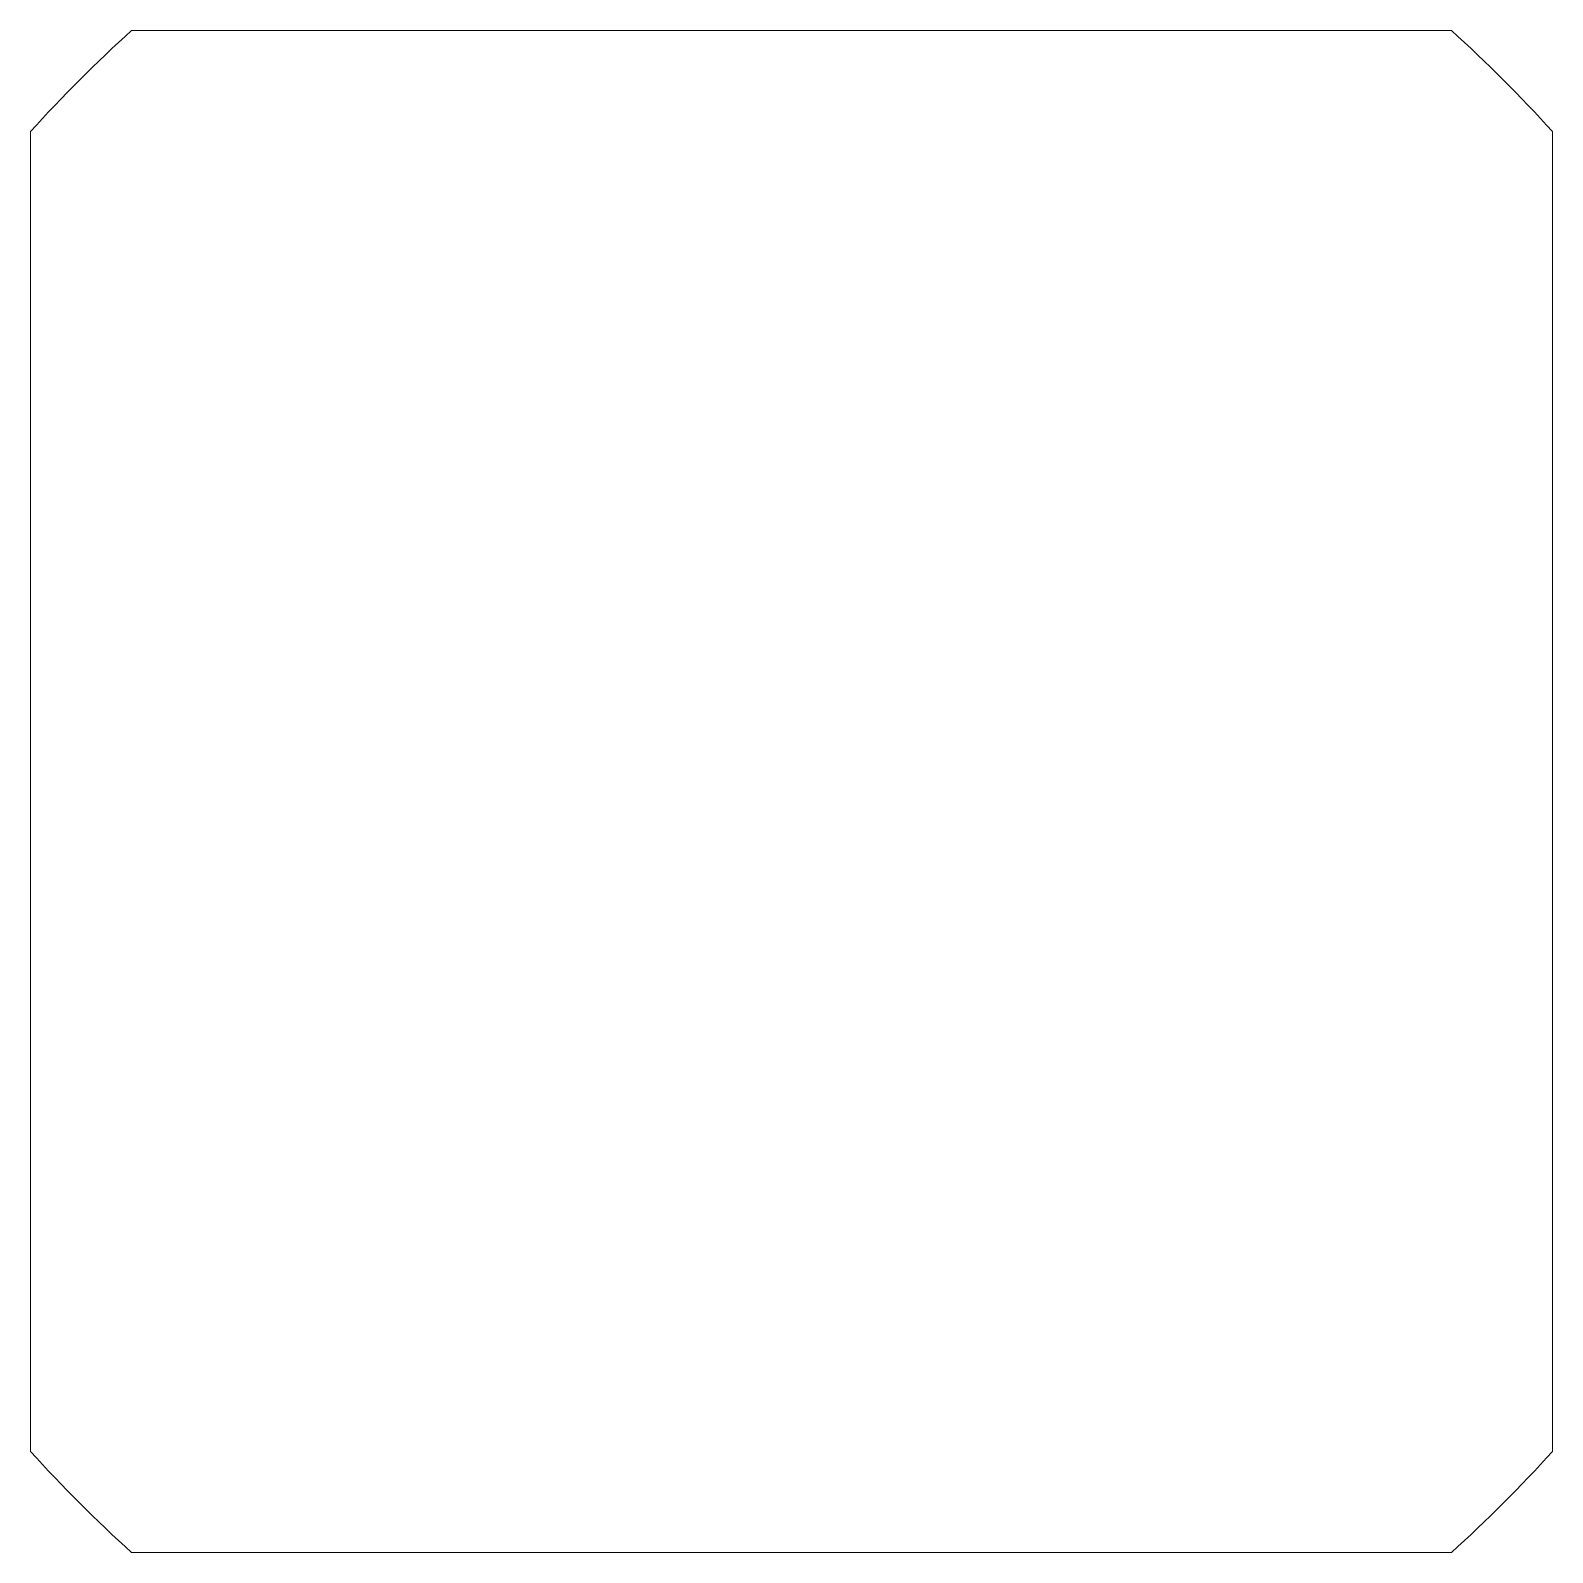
# Model space of a CAD drawing. Header units: millimetres. Extents: x -203.7 to -133.7, y -247.1 to -177.1.
import ezdxf

# ---------------------------------------------------------------- set-up
doc = ezdxf.new("R2010")
doc.units = ezdxf.units.MM
doc.header["$MEASUREMENT"] = 0
doc.layers.add('Capa 1', color=7, linetype='Continuous')

msp = doc.modelspace()

# ---------------------------------------------------------------- linework, layer by layer
at = {"layer": 'Capa 1', "color": 250, "lineweight": 20}
for points in [[(-199.0615, -177.0514), (-200.6868, -178.5263), (-202.24, -180.0796), (-203.7149, -181.7048)], [(-199.0615, -177.0514), (-199.0615, -177.0514), (-138.3683, -177.0514), (-138.3683, -177.0514)], [(-133.7149, -181.7048), (-135.1898, -180.0796), (-136.743, -178.5263), (-138.3683, -177.0514)], [(-203.7149, -242.398), (-203.7149, -242.398), (-203.7149, -181.7048), (-203.7149, -181.7048)], [(-133.7149, -181.7048), (-133.7149, -181.7048), (-133.7149, -242.398), (-133.7149, -242.398)], [(-203.7149, -242.398), (-202.24, -244.0233), (-200.6868, -245.5765), (-199.0615, -247.0514)], [(-138.3683, -247.0514), (-136.743, -245.5765), (-135.1898, -244.0233), (-133.7149, -242.398)], [(-138.3683, -247.0514), (-138.3683, -247.0514), (-199.0615, -247.0514), (-199.0615, -247.0514)]]:
    msp.add_open_spline(points, degree=3, dxfattribs=at)

doc.saveas('drawing.dxf')
